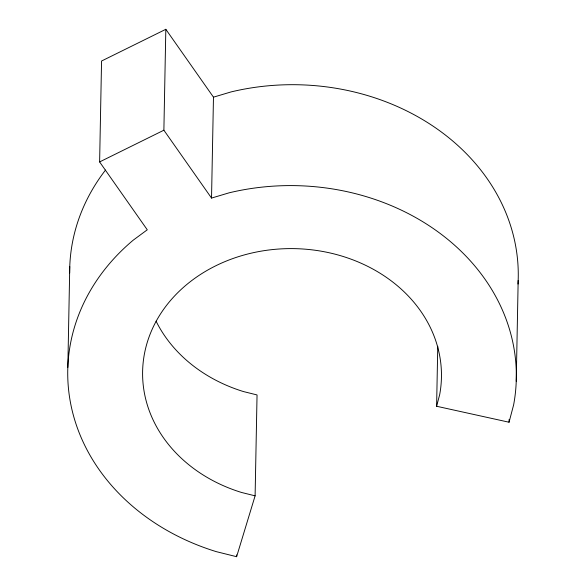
<?xml version="1.0" encoding="UTF-8"?>
<svg xmlns="http://www.w3.org/2000/svg" width="586" height="586" viewBox="0 0 586 586"><rect width="100%" height="100%" fill="white"/><g stroke="black" fill="none" stroke-linecap="round" stroke-linejoin="round"><path stroke-width="0.88" d="M67.829 367.437L69.763 266.527M156.081 321.179A149.445 125.763 1.1 0 0 243.527 391.58L257.049 394.942L255.108 495.844L236.612 556.7L216.322 551.653A224.321 188.765 1.1 0 1 133.22 240.172L147.269 229.8L99.62 161.926L101.561 61.017L165.823 29.3L213.472 97.173L211.531 198.075L229.17 192.809A224.321 188.765 1.1 0 1 513.622 404.904L509.044 422.228L436.607 406.259L437.764 346.26M211.531 198.075L163.882 130.202L165.823 29.3M236.612 556.7L236.649 554.883M509.044 422.228L509.095 419.503M516.237 381.318L518.171 280.416M436.607 406.259L439.661 394.715A149.445 125.763 1.1 0 0 324.439 251.782A149.445 125.763 1.1 0 0 148.47 338.642A149.445 125.763 1.1 0 0 241.593 492.482L255.108 495.844M99.62 161.926L163.882 130.202M213.472 97.173L231.111 91.907A224.321 188.765 1.1 0 1 518.002 284.049M69.661 272.908A224.321 188.765 1.1 0 1 105.509 170.05"/></g></svg>
